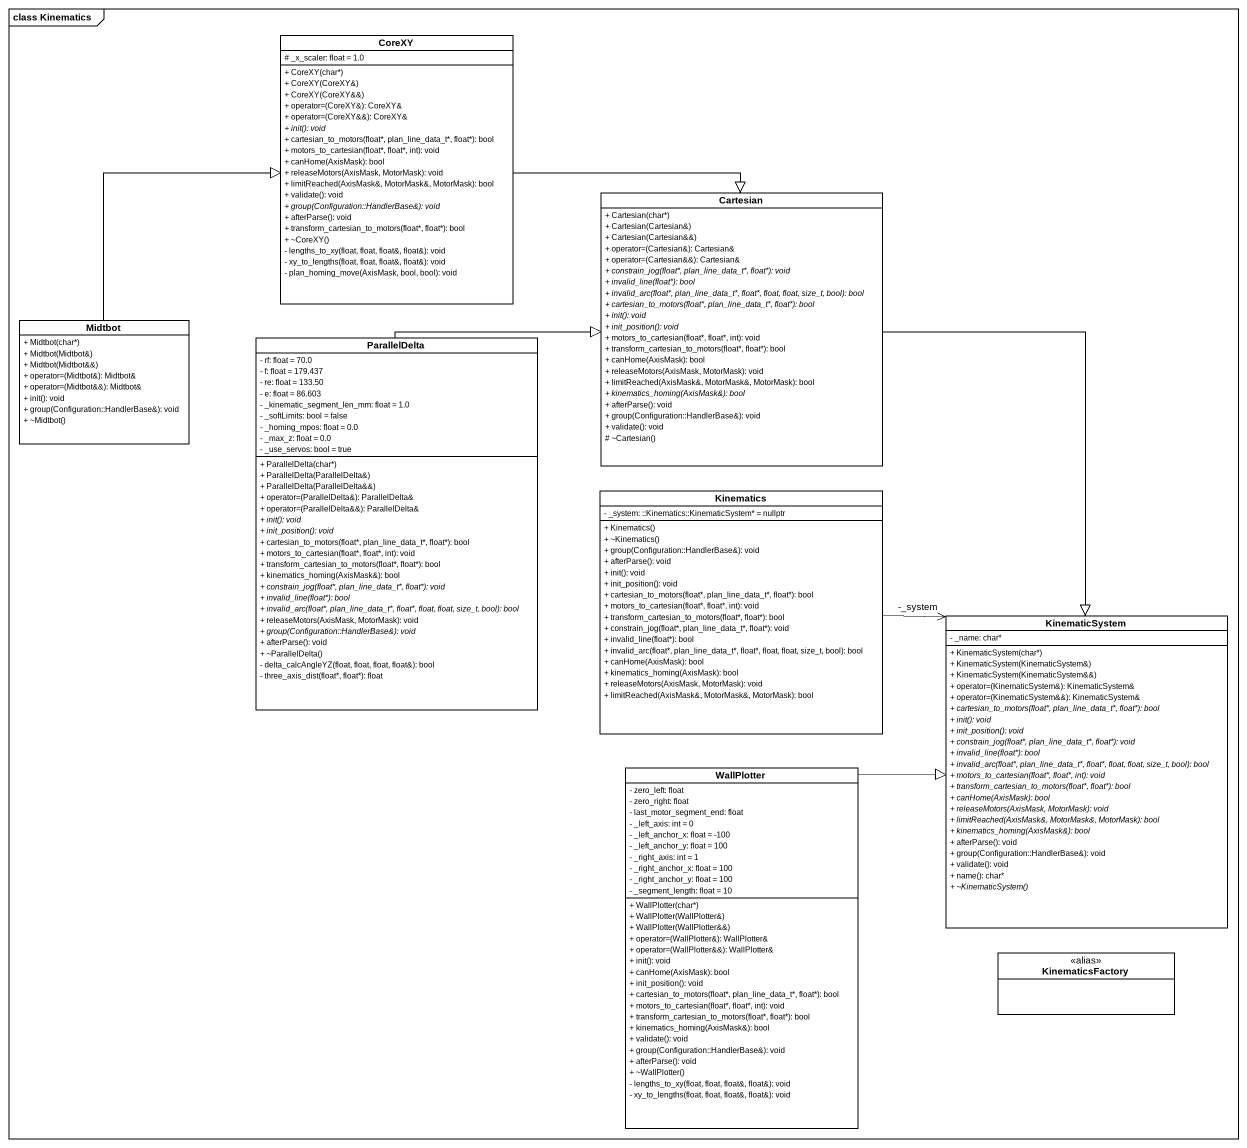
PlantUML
@startuml
mainframe class Kinematics
hide circle
hide empty members
skinparam classAttributeIconSize 0
class CoreXY {
  # _x_scaler: float = 1.0
  + CoreXY(char*)
  + CoreXY(CoreXY&)
  + CoreXY(CoreXY&&)
  + operator=(CoreXY&): CoreXY&
  + operator=(CoreXY&&): CoreXY&
  {abstract} + init(): void
  + cartesian_to_motors(float*, plan_line_data_t*, float*): bool
  + motors_to_cartesian(float*, float*, int): void
  + canHome(AxisMask): bool
  + releaseMotors(AxisMask, MotorMask): void
  + limitReached(AxisMask&, MotorMask&, MotorMask): bool
  + validate(): void
  {abstract} + group(Configuration::HandlerBase&): void
  + afterParse(): void
  + transform_cartesian_to_motors(float*, float*): bool
  + ~CoreXY()
  - lengths_to_xy(float, float, float&, float&): void
  - xy_to_lengths(float, float, float&, float&): void
  - plan_homing_move(AxisMask, bool, bool): void
}
class Cartesian {
  + Cartesian(char*)
  + Cartesian(Cartesian&)
  + Cartesian(Cartesian&&)
  + operator=(Cartesian&): Cartesian&
  + operator=(Cartesian&&): Cartesian&
  {abstract} + constrain_jog(float*, plan_line_data_t*, float*): void
  {abstract} + invalid_line(float*): bool
  {abstract} + invalid_arc(float*, plan_line_data_t*, float*, float, float, size_t, bool): bool
  {abstract} + cartesian_to_motors(float*, plan_line_data_t*, float*): bool
  {abstract} + init(): void
  {abstract} + init_position(): void
  + motors_to_cartesian(float*, float*, int): void
  + transform_cartesian_to_motors(float*, float*): bool
  + canHome(AxisMask): bool
  + releaseMotors(AxisMask, MotorMask): void
  + limitReached(AxisMask&, MotorMask&, MotorMask): bool
  {abstract} + kinematics_homing(AxisMask&): bool
  + afterParse(): void
  + group(Configuration::HandlerBase&): void
  + validate(): void
  # ~Cartesian()
}
class Midtbot {
  + Midtbot(char*)
  + Midtbot(Midtbot&)
  + Midtbot(Midtbot&&)
  + operator=(Midtbot&): Midtbot&
  + operator=(Midtbot&&): Midtbot&
  + init(): void
  + group(Configuration::HandlerBase&): void
  + ~Midtbot()
}
class ParallelDelta {
  - rf: float = 70.0
  - f: float = 179.437
  - re: float = 133.50
  - e: float = 86.603
  - _kinematic_segment_len_mm: float = 1.0
  - _softLimits: bool = false
  - _homing_mpos: float = 0.0
  - _max_z: float = 0.0
  - _use_servos: bool = true
  + ParallelDelta(char*)
  + ParallelDelta(ParallelDelta&)
  + ParallelDelta(ParallelDelta&&)
  + operator=(ParallelDelta&): ParallelDelta&
  + operator=(ParallelDelta&&): ParallelDelta&
  {abstract} + init(): void
  {abstract} + init_position(): void
  + cartesian_to_motors(float*, plan_line_data_t*, float*): bool
  + motors_to_cartesian(float*, float*, int): void
  + transform_cartesian_to_motors(float*, float*): bool
  + kinematics_homing(AxisMask&): bool
  {abstract} + constrain_jog(float*, plan_line_data_t*, float*): void
  {abstract} + invalid_line(float*): bool
  {abstract} + invalid_arc(float*, plan_line_data_t*, float*, float, float, size_t, bool): bool
  + releaseMotors(AxisMask, MotorMask): void
  {abstract} + group(Configuration::HandlerBase&): void
  + afterParse(): void
  + ~ParallelDelta()
  - delta_calcAngleYZ(float, float, float, float&): bool
  - three_axis_dist(float*, float*): float
}
class Kinematics {
  - _system: ::Kinematics::KinematicSystem* = nullptr
  + Kinematics()
  + ~Kinematics()
  + group(Configuration::HandlerBase&): void
  + afterParse(): void
  + init(): void
  + init_position(): void
  + cartesian_to_motors(float*, plan_line_data_t*, float*): bool
  + motors_to_cartesian(float*, float*, int): void
  + transform_cartesian_to_motors(float*, float*): bool
  + constrain_jog(float*, plan_line_data_t*, float*): void
  + invalid_line(float*): bool
  + invalid_arc(float*, plan_line_data_t*, float*, float, float, size_t, bool): bool
  + canHome(AxisMask): bool
  + kinematics_homing(AxisMask): bool
  + releaseMotors(AxisMask, MotorMask): void
  + limitReached(AxisMask&, MotorMask&, MotorMask): bool
}
class KinematicSystem {
  - _name: char*
  + KinematicSystem(char*)
  + KinematicSystem(KinematicSystem&)
  + KinematicSystem(KinematicSystem&&)
  + operator=(KinematicSystem&): KinematicSystem&
  + operator=(KinematicSystem&&): KinematicSystem&
  {abstract} + cartesian_to_motors(float*, plan_line_data_t*, float*): bool
  {abstract} + init(): void
  {abstract} + init_position(): void
  {abstract} + constrain_jog(float*, plan_line_data_t*, float*): void
  {abstract} + invalid_line(float*): bool
  {abstract} + invalid_arc(float*, plan_line_data_t*, float*, float, float, size_t, bool): bool
  {abstract} + motors_to_cartesian(float*, float*, int): void
  {abstract} + transform_cartesian_to_motors(float*, float*): bool
  {abstract} + canHome(AxisMask): bool
  {abstract} + releaseMotors(AxisMask, MotorMask): void
  {abstract} + limitReached(AxisMask&, MotorMask&, MotorMask): bool
  {abstract} + kinematics_homing(AxisMask&): bool
  + afterParse(): void
  + group(Configuration::HandlerBase&): void
  + validate(): void
  + name(): char*
  {abstract} + ~KinematicSystem()
}
class WallPlotter {
  - zero_left: float
  - zero_right: float
  - last_motor_segment_end: float
  - _left_axis: int = 0
  - _left_anchor_x: float = -100
  - _left_anchor_y: float = 100
  - _right_axis: int = 1
  - _right_anchor_x: float = 100
  - _right_anchor_y: float = 100
  - _segment_length: float = 10
  + WallPlotter(char*)
  + WallPlotter(WallPlotter&)
  + WallPlotter(WallPlotter&&)
  + operator=(WallPlotter&): WallPlotter&
  + operator=(WallPlotter&&): WallPlotter&
  + init(): void
  + canHome(AxisMask): bool
  + init_position(): void
  + cartesian_to_motors(float*, plan_line_data_t*, float*): bool
  + motors_to_cartesian(float*, float*, int): void
  + transform_cartesian_to_motors(float*, float*): bool
  + kinematics_homing(AxisMask&): bool
  + validate(): void
  + group(Configuration::HandlerBase&): void
  + afterParse(): void
  + ~WallPlotter()
  - lengths_to_xy(float, float, float&, float&): void
  - xy_to_lengths(float, float, float&, float&): void
}
class KinematicsFactory <<alias>>
CoreXY -right-|> Cartesian
Cartesian --|> KinematicSystem
Midtbot -up-|> CoreXY
ParallelDelta -right-|> Cartesian
Kinematics -right-> "-_system" KinematicSystem
WallPlotter -right-|> KinematicSystem
@enduml
